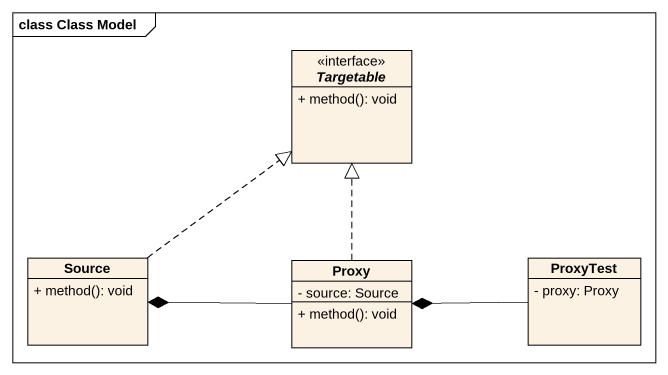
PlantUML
@startuml
mainframe class Class Model
hide circle
hide empty members
skinparam classAttributeIconSize 0
interface Targetable <<interface>> {
  + method(): void
}
class Source {
  + method(): void
}
class Proxy {
  - source: Source
  + method(): void
}
class ProxyTest {
  - proxy: Proxy
}
Source .up.|> Targetable
Proxy .up.|> Targetable
Proxy -left-* Source
ProxyTest -left-* Proxy
@enduml
